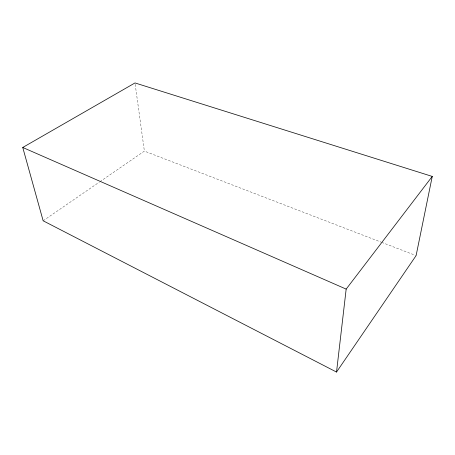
<?xml version="1.0" encoding="UTF-8"?>
<svg xmlns="http://www.w3.org/2000/svg" width="455" height="455" viewBox="0 0 455 455"><rect width="100%" height="100%" fill="white"/><g stroke="black" fill="none" stroke-linecap="round" stroke-linejoin="round"><path stroke-width="0.34" stroke-dasharray="2.27 1.71" d="M43.145 220.794L99.321 182.119M99.907 181.721L144.383 151.106L380.977 242.094M381.643 242.35L415.438 255.346M135.198 84.346L144.383 151.106"/><path stroke-width="0.68" d="M336.524 372.059L346.17 289.107L432.25 176.421L135.004 82.941L22.75 147.471L43.145 220.794L336.524 372.059L416.103 255.602L432.25 176.421M22.75 147.471L346.17 289.107"/></g></svg>
